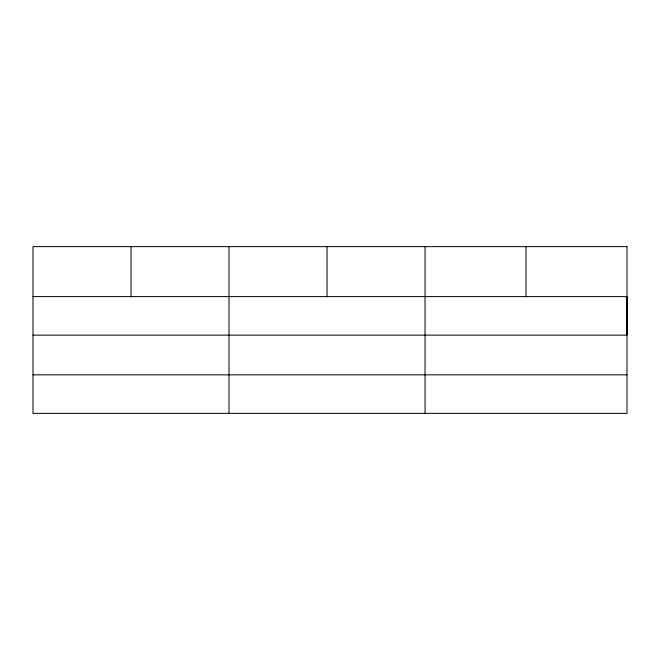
<?xml version="1.0" encoding="UTF-8"?>
<svg xmlns="http://www.w3.org/2000/svg" width="660" height="660" viewBox="0 0 660 660"><rect width="100%" height="100%" fill="white"/><g stroke="black" fill="none" stroke-linecap="round" stroke-linejoin="round"><path stroke-width="0.99" d="M33 296.604L627 296.604L627 335.132L33 335.132M33 374.83L627 374.83M526.02 246.634L526.02 296.604M425.04 246.634L425.04 413.366M327.03 246.634L327.03 296.604M229.02 246.634L229.02 413.366M131.01 246.634L131.01 296.604M627 246.634L33 246.634L33 413.366L627 413.366L627 246.634"/></g></svg>
